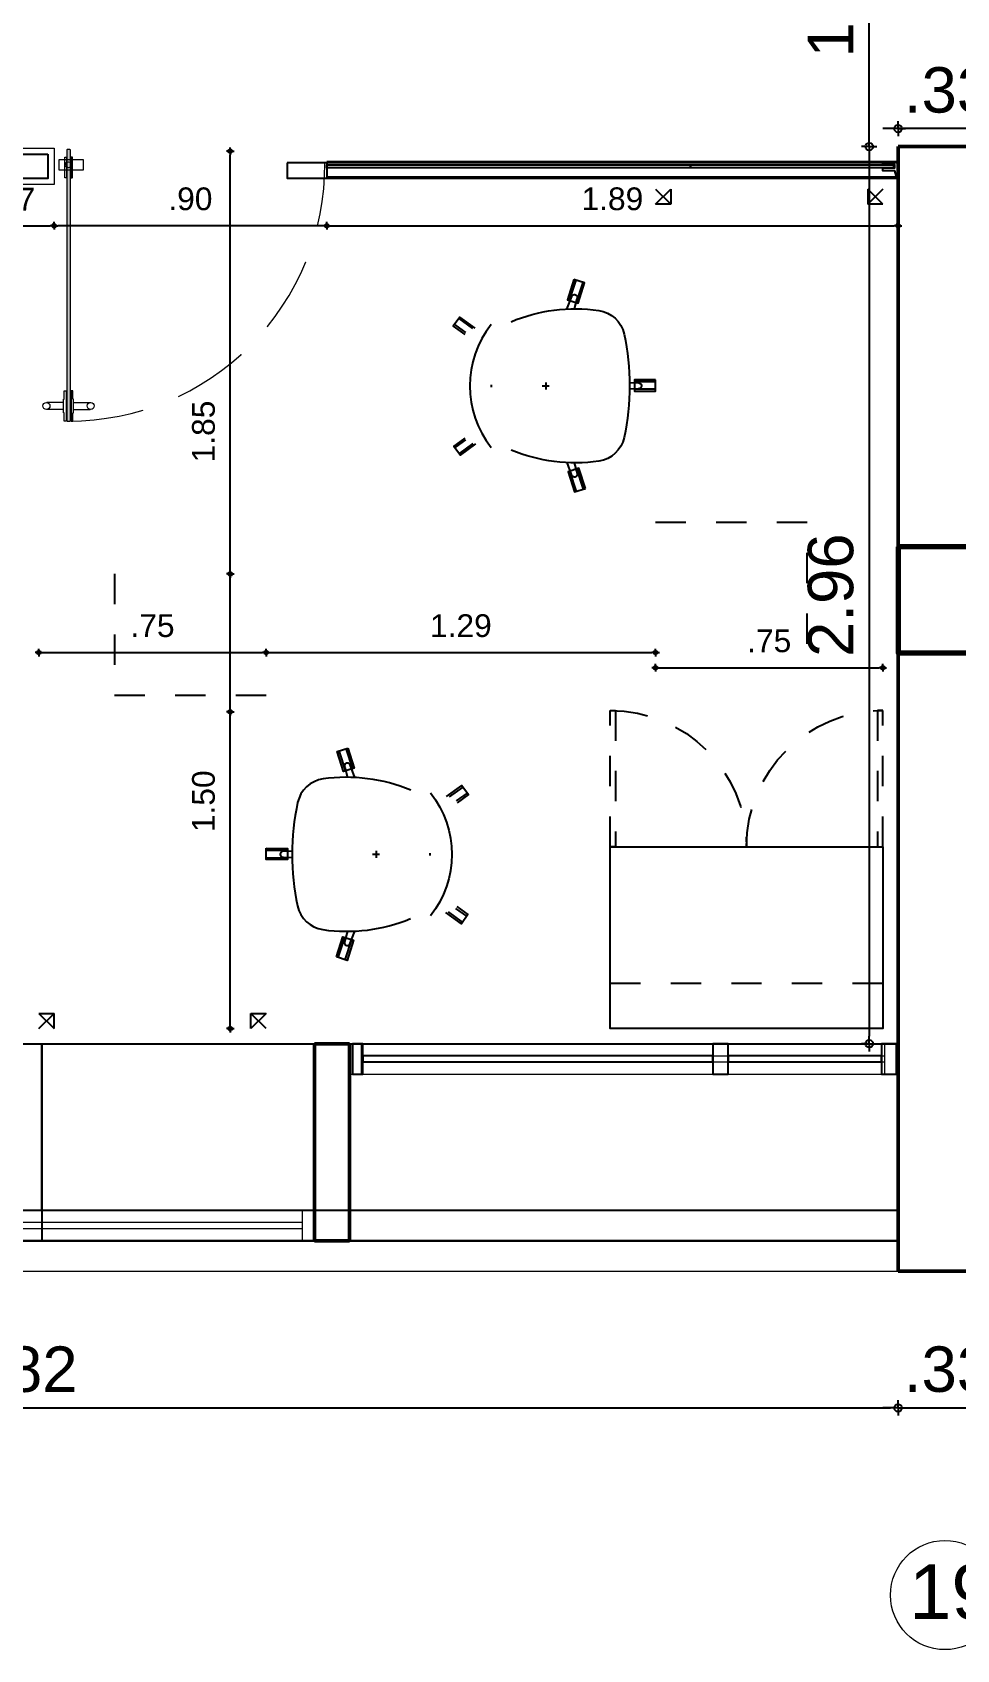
# Model space of a CAD drawing. Header units: millimetres. Extents: x -38 to 179, y -2 to 69.
# Drawn here: x 22.31 to 25.36, y 12.65 to 17.98 of the extents above; entities that cross this region are included whole.
import ezdxf

# ---------------------------------------------------------------- set-up
doc = ezdxf.new("R2010")
doc.units = ezdxf.units.MM
doc.linetypes.add('HIDDEN', pattern=[0.375, 0.25, -0.125])
doc.linetypes.add('HIDDEN2', pattern=[0.1875, 0.125, -0.0625])
doc.layers.get('0').update_dxf_attribs({"color": 255})
for name, color, linetype in [('0.00', 8, 'Continuous'), ('0.05', 6, 'Continuous'), ('A_MOBILIARIO', 6, 'Continuous'), ('X_COTAS100', 6, 'Continuous'), ('X_COTAS50', 6, 'Continuous')]:
    doc.layers.add(name, color=color, linetype=linetype)
for name, color, linetype, lineweight in [('0.20', 3, 'Continuous', 20), ('02 AZUL', 5, 'Continuous', 5), ('05 MAGENTA', 6, 'Continuous', 30), ('06 ROJO', 1, 'Continuous', 50), ('09 LETRA  EJES', 1, 'Continuous', 50), ('10 CIRCULO EJES', 5, 'Continuous', 15), ('12 COLUMNAS', 4, 'Continuous', 70), ('14 ANTEPECHO', 3, 'Continuous', 15), ('15 DIVISIONES LIVS', 3, 'Continuous', 15), ('A_MUEBLES FIJOS', 6, 'Continuous', 5)]:
    doc.layers.add(name, color=color, linetype=linetype, lineweight=lineweight)
doc.styles.get("Standard").update_dxf_attribs({"font": 'arial.ttf'})
doc.styles.add('UNAL PLANEACION', font='arial.ttf')
doc.dimstyles.new('COTAS 100', dxfattribs={"dimscale": 100, "dimtxt": 0.0015, "dimasz": 0.00025, "dimexe": 0, "dimexo": 0.00025, "dimgap": 0.0005, "dimtad": 1, "dimzin": 4, "dimdsep": 46, "dimtxsty": 'UNAL PLANEACION', "dimblk": 'DIMBLK', "dimcen": 1, "dimse1": 1, "dimse2": 1, "dimclrd": 8, "dimclre": 8, "dimclrt": 256, "dimadec": 0, "dimazin": 1, "dimtfac": 1, "dimtix": 1, "dimtmove": 2, "dimatfit": 0, "dimldrblk": 'INDICE', "dimfxl": 1, "dimtolj": 1, "dimtzin": 0, "dimarcsym": 0})
doc.dimstyles.new('COTAS 50', dxfattribs={"dimscale": 50, "dimtxt": 0.0015, "dimasz": 0.00025, "dimexe": 0, "dimexo": 0.00025, "dimgap": 0.001, "dimtad": 1, "dimzin": 4, "dimdsep": 46, "dimtxsty": 'UNAL PLANEACION', "dimblk": 'DIMBLK', "dimcen": 1, "dimse1": 1, "dimse2": 1, "dimclrd": 8, "dimclre": 8, "dimclrt": 256, "dimadec": 0, "dimazin": 1, "dimtfac": 1, "dimtix": 1, "dimtmove": 2, "dimatfit": 0, "dimldrblk": 'INDICE', "dimfxl": 1, "dimtolj": 1, "dimtzin": 0, "dimarcsym": 0})

# ---------------------------------------------------------------- blocks, each defined once
blk = doc.blocks.new('DIMBLK')
for q in [(-1, 0), (0, 1), (1, 0), (0, -1)]:
    blk.add_line((0, 0), q)
blk.add_circle((0, 0), 0.5)
blk = doc.blocks.new('*D119')
at = {"layer": 'Defpoints', "color": 0, "transparency": 16777216}
for p in [(25.1624, 17.6075), (25.0673, 14.6475), (25.1624, 14.6475)]:
    blk.add_point(p, dxfattribs=at)
at = {"layer": 'X_COTAS100', "color": 8, "lineweight": -2, "transparency": 16777216}
blk.add_line((25.0673, 17.5825), (25.0673, 14.6725), dxfattribs=at)
at = {"layer": 'X_COTAS100', "color": 8, "lineweight": -2, "transparency": 16777216, "xscale": 0.025, "yscale": 0.025, "zscale": 0.025}
for p, rotation in [((25.0673, 17.6075), 90), ((25.0673, 14.6475), 270)]:
    blk.add_blockref('DIMBLK', p, dxfattribs=dict(at, rotation=rotation))
at = {"layer": 'X_COTAS100', "transparency": 16777216, "insert": (24.9407, 16.1275), "char_height": 0.15, "attachment_point": 5, "rotation": 90, "style": 'UNAL PLANEACION'}
blk.add_mtext('\\A1;2.96', dxfattribs=at)
blk = doc.blocks.new('INDICE')
blk.add_line((-0.17, 0), (-1.17, 0))
blk.add_lwpolyline([(-0.52, 0.87), (-0.38, 0.93), (0, 0), (-0.38, -0.93), (-0.52, -0.87), (-0.17, 0)], close=True)
blk = doc.blocks.new('*D120')
at = {"layer": 'Defpoints', "color": 0, "transparency": 16777216}
for p in [(25.0673, 18.6025), (25.3274, 18.6025), (25.3274, 17.6075)]:
    blk.add_point(p, dxfattribs=at)
at = {"layer": 'X_COTAS100', "color": 8, "lineweight": -2, "transparency": 16777216}
blk.add_line((25.0673, 17.6325), (25.0673, 18.5775), dxfattribs=at)
at = {"layer": 'X_COTAS100', "color": 8, "lineweight": -2, "transparency": 16777216, "xscale": 0.025, "yscale": 0.025, "zscale": 0.025}
for p, rotation in [((25.0673, 18.6025), 90), ((25.0673, 17.6075), 270)]:
    blk.add_blockref('DIMBLK', p, dxfattribs=dict(at, rotation=rotation))
at = {"layer": 'X_COTAS100', "transparency": 16777216, "insert": (24.9407, 18.105), "char_height": 0.15, "attachment_point": 5, "rotation": 90, "style": 'UNAL PLANEACION'}
blk.add_mtext('\\A1;1.00', dxfattribs=at)
blk = doc.blocks.new('*D121')
at = {"layer": 'Defpoints', "color": 0, "transparency": 16777216}
for p in [(25.1624, 17.6669), (25.1624, 17.6075), (25.4924, 17.6075)]:
    blk.add_point(p, dxfattribs=at)
at = {"layer": 'X_COTAS100', "color": 8, "lineweight": -2, "transparency": 16777216}
for p, q in [((25.1374, 17.6669), (25.1124, 17.6669)), ((25.4924, 17.6669), (25.1624, 17.6669)), ((25.5174, 17.6669), (25.5424, 17.6669))]:
    blk.add_line(p, q, dxfattribs=at)
at = {"layer": 'X_COTAS100', "color": 8, "lineweight": -2, "transparency": 16777216, "xscale": 0.025, "yscale": 0.025, "zscale": 0.025}
blk.add_blockref('DIMBLK', (25.1624, 17.6669), dxfattribs=at)
at = {"layer": 'X_COTAS100', "color": 8, "lineweight": -2, "transparency": 16777216, "xscale": 0.025, "yscale": 0.025, "zscale": 0.025, "rotation": 180}
blk.add_blockref('DIMBLK', (25.4924, 17.6669), dxfattribs=at)
at = {"layer": 'X_COTAS100', "transparency": 16777216, "insert": (25.3274, 17.7935), "char_height": 0.15, "attachment_point": 5, "style": 'UNAL PLANEACION'}
blk.add_mtext('\\A1;.33', dxfattribs=at)
blk = doc.blocks.new('*D75')
at = {"layer": 'Defpoints', "color": 0, "transparency": 16777216}
for p in [(19.3404, 14.1016), (25.1624, 14.1016), (25.1624, 13.4463)]:
    blk.add_point(p, dxfattribs=at)
at = {"layer": 'X_COTAS100', "color": 8, "lineweight": -2, "transparency": 16777216}
blk.add_line((19.3654, 13.4463), (25.1374, 13.4463), dxfattribs=at)
at = {"layer": 'X_COTAS100', "color": 8, "lineweight": -2, "transparency": 16777216, "xscale": 0.025, "yscale": 0.025, "zscale": 0.025, "rotation": 180}
blk.add_blockref('DIMBLK', (19.3404, 13.4463), dxfattribs=at)
at = {"layer": 'X_COTAS100', "color": 8, "lineweight": -2, "transparency": 16777216, "xscale": 0.025, "yscale": 0.025, "zscale": 0.025}
blk.add_blockref('DIMBLK', (25.1624, 13.4463), dxfattribs=at)
at = {"layer": 'X_COTAS100', "transparency": 16777216, "insert": (22.2514, 13.5729), "char_height": 0.15, "attachment_point": 5, "style": 'UNAL PLANEACION'}
blk.add_mtext('\\A1;5.82', dxfattribs=at)
blk = doc.blocks.new('*D76')
at = {"layer": 'Defpoints', "color": 0, "transparency": 16777216}
for p in [(25.1624, 13.8975), (25.4924, 13.8975), (25.4924, 13.4463)]:
    blk.add_point(p, dxfattribs=at)
at = {"layer": 'X_COTAS100', "color": 8, "lineweight": -2, "transparency": 16777216}
for p, q in [((25.1374, 13.4463), (25.1124, 13.4463)), ((25.1624, 13.4463), (25.4924, 13.4463)), ((25.5174, 13.4463), (25.5424, 13.4463))]:
    blk.add_line(p, q, dxfattribs=at)
at = {"layer": 'X_COTAS100', "color": 8, "lineweight": -2, "transparency": 16777216, "xscale": 0.025, "yscale": 0.025, "zscale": 0.025}
blk.add_blockref('DIMBLK', (25.1624, 13.4463), dxfattribs=at)
at = {"layer": 'X_COTAS100', "color": 8, "lineweight": -2, "transparency": 16777216, "xscale": 0.025, "yscale": 0.025, "zscale": 0.025, "rotation": 180}
blk.add_blockref('DIMBLK', (25.4924, 13.4463), dxfattribs=at)
at = {"layer": 'X_COTAS100', "transparency": 16777216, "insert": (25.3274, 13.573), "char_height": 0.15, "attachment_point": 5, "style": 'UNAL PLANEACION'}
blk.add_mtext('\\A1;.33', dxfattribs=at)
blk = doc.blocks.new('MB-ET-150x75')
at = {"layer": 'A_MOBILIARIO', "color": 9, "linetype": 'HIDDEN2', "ltscale": 0.1, "true_color": 0xc7c8ca}
for points in [[(1.45, 0.75), (1.45, 0.7)], [(1.5, 0.75), (1.45, 0.7)], [(1.45, 0.75), (1.5, 0.7)], [(1.5, 0.7), (1.45, 0.7)], [(1.45, 0.05), (1.45, 0)], [(1.5, 0.05), (1.45, 0.05)], [(1.5, 0), (1.45, 0.05)], [(1.45, 0), (1.5, 0.05)]]:
    blk.add_lwpolyline(points, dxfattribs=at)
at = {"layer": 'A_MOBILIARIO', "color": 252, "linetype": 'HIDDEN2', "ltscale": 0.25}
blk.add_lwpolyline([(0, 0.5), (0.4, 0.5), (0.4, 0)], dxfattribs=at)
blk = doc.blocks.new('MB-SO-PM')
at = {"layer": 'A_MOBILIARIO', "color": 252, "ltscale": 0.1}
for points in [[(-0.1721, 0.2665), (-0.199, 0.3035), (-0.229, 0.2816), (-0.1916, 0.2302)], [(-0.2238, 0.2854), (-0.1902, 0.2392)], [(-0.2042, 0.2997), (-0.1782, 0.2639)], [(0.1905, 0.2326), (0.2271, 0.283), (0.1971, 0.3049), (0.1699, 0.2674)], [(0.2023, 0.3011), (0.176, 0.2649)], [(0.2219, 0.2868), (0.1892, 0.2417)], [(-0.3481, -0.1016), (-0.2815, -0.0799)], [(-0.3406, -0.1247), (-0.274, -0.103)], [(0.3414, -0.1224), (0.2748, -0.1008)], [(0.3488, -0.0994), (0.2822, -0.0778)], [(-0.0109, -0.3625), (-0.011, -0.2925)], [(0.0133, -0.3625), (0.0133, -0.2925)]]:
    blk.add_lwpolyline(points, dxfattribs=at)
at = {"layer": 'A_MOBILIARIO'}
for points in [[(-0.0041, 0.1789, -0.001549), (0.0035, 0.1789, -0.001549)], [(0.2116, 0.1144, -0.134915), (0.2486, -0.1748, -0.313815), (0.1708, -0.2585, -0.106624), (-0.1704, -0.2589, -0.313815), (-0.2484, -0.1754, -0.134915), (-0.2121, 0.1139)]]:
    blk.add_lwpolyline(points, format="xyb", dxfattribs=at)
for points in [[(0.0115, 0), (-0.0115, 0)], [(0, 0.0115), (0, -0.0115)]]:
    blk.add_lwpolyline(points, dxfattribs=at)
at = {"layer": 'A_MOBILIARIO', "color": 252, "ltscale": 0.1}
for points in [[(-0.3386, -0.1308), (-0.272, -0.1091), (-0.2835, -0.0738), (-0.3501, -0.0955)], [(0.3508, -0.0932), (0.2842, -0.0716), (0.2728, -0.1069), (0.3394, -0.1285)], [(0.0198, -0.3625), (0.0197, -0.2925), (-0.0174, -0.2925), (-0.0174, -0.3625)]]:
    blk.add_lwpolyline(points, close=True, dxfattribs=at)
for points in [[(-0.254, -0.0943), (-0.289, -0.1039, -1.057066), (-0.293, -0.0853), (-0.2534, -0.0704)], [(0.2534, -0.0702), (0.2949, -0.0858, -1.057066), (0.2872, -0.1032), (0.254, -0.0941)], [(0.0109, -0.2768), (0.0096, -0.3069, -1.057066), (-0.0095, -0.305), (-0.0107, -0.2768)]]:
    blk.add_lwpolyline(points, format="xyb", dxfattribs=at)
blk.add_arc((0, -0.0762), 0.3267, 51.6831, 128.4484, dxfattribs=at)
blk = doc.blocks.new('*U12')
at = {"layer": 'A_MOBILIARIO'}
blk.add_lwpolyline([(0, 0), (0.9, 0), (0.9, 0.6), (0, 0.6)], close=True, dxfattribs=at)
at = {"layer": 'A_MOBILIARIO', "linetype": 'HIDDEN', "ltscale": 0.1}
blk.add_lwpolyline([(0, 0.45), (0.9, 0.45)], dxfattribs=at)
at = {"layer": 'A_MOBILIARIO', "color": 252, "linetype": 'HIDDEN', "ltscale": 0.1}
for points in [[(0, 0), (0, -0.45), (0.018, -0.45), (0.018, 0)], [(0.9, 0), (0.9, -0.45), (0.882, -0.45), (0.882, 0)]]:
    blk.add_lwpolyline(points, close=True, dxfattribs=at)
at = {"layer": 'A_MOBILIARIO', "color": 252, "linetype": 'HIDDEN2'}
for centre, start, end in [((0, 0), 270, 0), ((0.9, 0), 180, 270)]:
    blk.add_arc(centre, 0.45, start, end, dxfattribs=at)
blk = doc.blocks.new('*D94')
at = {"layer": 'Defpoints', "color": 0, "transparency": 16777216}
for p in [(23.0774, 15.9382), (22.3274, 15.7425), (23.0774, 15.7425)]:
    blk.add_point(p, dxfattribs=at)
at = {"layer": 'X_COTAS50', "color": 8, "lineweight": -2, "transparency": 16777216}
blk.add_line((22.3399, 15.9382), (23.0649, 15.9382), dxfattribs=at)
at = {"layer": 'X_COTAS50', "color": 8, "lineweight": -2, "transparency": 16777216, "xscale": 0.0125, "yscale": 0.0125, "zscale": 0.0125, "rotation": 180}
blk.add_blockref('DIMBLK', (22.3274, 15.9382), dxfattribs=at)
at = {"layer": 'X_COTAS50', "color": 8, "lineweight": -2, "transparency": 16777216, "xscale": 0.0125, "yscale": 0.0125, "zscale": 0.0125}
blk.add_blockref('DIMBLK', (23.0774, 15.9382), dxfattribs=at)
at = {"layer": 'X_COTAS50', "transparency": 16777216, "insert": (22.7024, 16.0264), "char_height": 0.075, "attachment_point": 5, "style": 'UNAL PLANEACION'}
blk.add_mtext('\\A1;.75', dxfattribs=at)
blk = doc.blocks.new('*D95')
at = {"layer": 'Defpoints', "color": 0, "transparency": 16777216}
for p in [(24.3624, 16.0175), (24.3624, 15.9382), (23.0774, 15.7425)]:
    blk.add_point(p, dxfattribs=at)
at = {"layer": 'X_COTAS50', "color": 8, "lineweight": -2, "transparency": 16777216}
blk.add_line((23.0899, 15.9382), (24.3499, 15.9382), dxfattribs=at)
at = {"layer": 'X_COTAS50', "color": 8, "lineweight": -2, "transparency": 16777216, "xscale": 0.0125, "yscale": 0.0125, "zscale": 0.0125, "rotation": 180}
blk.add_blockref('DIMBLK', (23.0774, 15.9382), dxfattribs=at)
at = {"layer": 'X_COTAS50', "color": 8, "lineweight": -2, "transparency": 16777216, "xscale": 0.0125, "yscale": 0.0125, "zscale": 0.0125}
blk.add_blockref('DIMBLK', (24.3624, 15.9382), dxfattribs=at)
at = {"layer": 'X_COTAS50', "transparency": 16777216, "insert": (23.7199, 16.0265), "char_height": 0.075, "attachment_point": 5, "style": 'UNAL PLANEACION'}
blk.add_mtext('\\A1;1.29', dxfattribs=at)
blk = doc.blocks.new('*D96')
at = {"layer": 'Defpoints', "color": 0, "transparency": 16777216}
for p in [(24.3624, 15.9675), (25.1124, 15.9675), (25.1124, 15.8882)]:
    blk.add_point(p, dxfattribs=at)
at = {"layer": 'X_COTAS50', "color": 8, "lineweight": -2, "transparency": 16777216}
blk.add_line((24.3749, 15.8882), (25.0999, 15.8882), dxfattribs=at)
at = {"layer": 'X_COTAS50', "color": 8, "lineweight": -2, "transparency": 16777216, "xscale": 0.0125, "yscale": 0.0125, "zscale": 0.0125, "rotation": 180}
blk.add_blockref('DIMBLK', (24.3624, 15.8882), dxfattribs=at)
at = {"layer": 'X_COTAS50', "color": 8, "lineweight": -2, "transparency": 16777216, "xscale": 0.0125, "yscale": 0.0125, "zscale": 0.0125}
blk.add_blockref('DIMBLK', (25.1124, 15.8882), dxfattribs=at)
at = {"layer": 'X_COTAS50', "transparency": 16777216, "insert": (24.7374, 15.9764), "char_height": 0.075, "attachment_point": 5, "style": 'UNAL PLANEACION'}
blk.add_mtext('\\A1;.75', dxfattribs=at)
blk = doc.blocks.new('*D97')
at = {"layer": 'Defpoints', "color": 0, "transparency": 16777216}
for p in [(22.9591, 16.1975), (23.0774, 16.1975), (23.0774, 14.6975)]:
    blk.add_point(p, dxfattribs=at)
at = {"layer": 'X_COTAS50', "color": 8, "lineweight": -2, "transparency": 16777216}
blk.add_line((22.9591, 14.71), (22.9591, 16.185), dxfattribs=at)
at = {"layer": 'X_COTAS50', "color": 8, "lineweight": -2, "transparency": 16777216, "xscale": 0.0125, "yscale": 0.0125, "zscale": 0.0125}
for p, rotation in [((22.9591, 16.1975), 90), ((22.9591, 14.6975), 270)]:
    blk.add_blockref('DIMBLK', p, dxfattribs=dict(at, rotation=rotation))
at = {"layer": 'X_COTAS50', "transparency": 16777216, "insert": (22.8709, 15.4475), "char_height": 0.075, "attachment_point": 5, "rotation": 90, "style": 'UNAL PLANEACION'}
blk.add_mtext('\\A1;1.50', dxfattribs=at)
blk = doc.blocks.new('*D98')
at = {"layer": 'Defpoints', "color": 0, "transparency": 16777216}
for p in [(22.9591, 17.5925), (23.2774, 17.5925), (23.0774, 15.7425)]:
    blk.add_point(p, dxfattribs=at)
at = {"layer": 'X_COTAS50', "color": 8, "lineweight": -2, "transparency": 16777216}
blk.add_line((22.9591, 15.755), (22.9591, 17.58), dxfattribs=at)
at = {"layer": 'X_COTAS50', "color": 8, "lineweight": -2, "transparency": 16777216, "xscale": 0.0125, "yscale": 0.0125, "zscale": 0.0125}
for p, rotation in [((22.9591, 17.5925), 90), ((22.9591, 15.7425), 270)]:
    blk.add_blockref('DIMBLK', p, dxfattribs=dict(at, rotation=rotation))
at = {"layer": 'X_COTAS50', "transparency": 16777216, "insert": (22.8709, 16.6675), "char_height": 0.075, "attachment_point": 5, "rotation": 90, "style": 'UNAL PLANEACION'}
blk.add_mtext('\\A1;1.85', dxfattribs=at)
blk = doc.blocks.new('*D109')
at = {"layer": 'Defpoints', "color": 0, "transparency": 16777216}
for p in [(23.2774, 17.5675), (25.1624, 17.5075), (25.1624, 17.3464)]:
    blk.add_point(p, dxfattribs=at)
at = {"layer": 'X_COTAS50', "color": 8, "lineweight": -2, "transparency": 16777216}
blk.add_line((23.2899, 17.3464), (25.1499, 17.3464), dxfattribs=at)
at = {"layer": 'X_COTAS50', "color": 8, "lineweight": -2, "transparency": 16777216, "xscale": 0.0125, "yscale": 0.0125, "zscale": 0.0125, "rotation": 180}
blk.add_blockref('DIMBLK', (23.2774, 17.3464), dxfattribs=at)
at = {"layer": 'X_COTAS50', "color": 8, "lineweight": -2, "transparency": 16777216, "xscale": 0.0125, "yscale": 0.0125, "zscale": 0.0125}
blk.add_blockref('DIMBLK', (25.1624, 17.3464), dxfattribs=at)
at = {"layer": 'X_COTAS50', "transparency": 16777216, "insert": (24.2199, 17.4347), "char_height": 0.075, "attachment_point": 5, "style": 'UNAL PLANEACION'}
blk.add_mtext('\\A1;1.89', dxfattribs=at)
blk = doc.blocks.new('*D110')
at = {"layer": 'Defpoints', "color": 0, "transparency": 16777216}
for p in [(22.3774, 17.5175), (23.2774, 17.5425), (22.3774, 17.3464)]:
    blk.add_point(p, dxfattribs=at)
at = {"layer": 'X_COTAS50', "color": 8, "lineweight": -2, "transparency": 16777216}
blk.add_line((23.2649, 17.3464), (22.3899, 17.3464), dxfattribs=at)
at = {"layer": 'X_COTAS50', "color": 8, "lineweight": -2, "transparency": 16777216, "xscale": 0.0125, "yscale": 0.0125, "zscale": 0.0125, "rotation": 180}
blk.add_blockref('DIMBLK', (22.3774, 17.3464), dxfattribs=at)
at = {"layer": 'X_COTAS50', "color": 8, "lineweight": -2, "transparency": 16777216, "xscale": 0.0125, "yscale": 0.0125, "zscale": 0.0125}
blk.add_blockref('DIMBLK', (23.2774, 17.3464), dxfattribs=at)
at = {"layer": 'X_COTAS50', "transparency": 16777216, "insert": (22.8274, 17.4347), "char_height": 0.075, "attachment_point": 5, "style": 'UNAL PLANEACION'}
blk.add_mtext('\\A1;.90', dxfattribs=at)
blk = doc.blocks.new('*D113')
at = {"layer": 'Defpoints', "color": 0, "transparency": 16777216}
for p in [(22.1079, 17.5675), (22.3774, 17.5675), (22.3774, 17.3464)]:
    blk.add_point(p, dxfattribs=at)
at = {"layer": 'X_COTAS50', "color": 8, "lineweight": -2, "transparency": 16777216}
blk.add_line((22.1204, 17.3464), (22.3649, 17.3464), dxfattribs=at)
at = {"layer": 'X_COTAS50', "color": 8, "lineweight": -2, "transparency": 16777216, "xscale": 0.0125, "yscale": 0.0125, "zscale": 0.0125, "rotation": 180}
blk.add_blockref('DIMBLK', (22.1079, 17.3464), dxfattribs=at)
at = {"layer": 'X_COTAS50', "color": 8, "lineweight": -2, "transparency": 16777216, "xscale": 0.0125, "yscale": 0.0125, "zscale": 0.0125}
blk.add_blockref('DIMBLK', (22.3774, 17.3464), dxfattribs=at)
at = {"layer": 'X_COTAS50', "transparency": 16777216, "insert": (22.2426, 17.434), "char_height": 0.075, "attachment_point": 5, "style": 'UNAL PLANEACION'}
blk.add_mtext('\\A1;.27', dxfattribs=at)
blk = doc.blocks.new('PUERTA VIDRIO ABI')
at = {"true_color": 0xc7c8ca, "transparency": 33554687}
h = blk.add_hatch(color=9, dxfattribs=at)
h.dxf.hatch_style = 1
h.paths.add_polyline_path([(98280.3117, 103097.7468), (98280.3117, 103096.8526), (98280.3128, 103096.8515), (98280.3219, 103096.8515), (98280.3231, 103096.8526), (98280.3231, 103097.7468), (98280.3219, 103097.7479), (98280.3128, 103097.7479)])
at = {"color": 136, "linetype": 'ByBlock'}
for p, q in [((98280.3048, 103097.7223), (98280.3054, 103097.7229)), ((98280.3048, 103097.7223), (98280.3054, 103097.7229)), ((98280.3048, 103097.655), (98280.3048, 103097.7223)), ((98280.3048, 103097.6551), (98280.3048, 103097.7223)), ((98280.3054, 103097.7229), (98280.3105, 103097.7229)), ((98280.3054, 103097.7229), (98280.3105, 103097.7229)), ((98280.3105, 103097.7229), (98280.3105, 103097.6545)), ((98280.3105, 103097.7229), (98280.3105, 103097.6545)), ((98280.3117, 103097.7206), (98280.3105, 103097.7206)), ((98280.3242, 103097.7206), (98280.3231, 103097.7206)), ((98280.3231, 103097.7206), (98280.3242, 103097.7206)), ((98280.3293, 103097.7229), (98280.3242, 103097.7229)), ((98280.3242, 103097.7229), (98280.3242, 103097.6545)), ((98280.3293, 103097.7229), (98280.3242, 103097.7229)), ((98280.3242, 103097.7229), (98280.3242, 103097.6545)), ((98280.3299, 103097.7223), (98280.3293, 103097.7229)), ((98280.3299, 103097.7223), (98280.3293, 103097.7229)), ((98280.3299, 103097.655), (98280.3299, 103097.7223)), ((98280.3299, 103097.6551), (98280.3299, 103097.7223)), ((98280.3054, 103097.6545), (98280.3048, 103097.6551)), ((98280.3054, 103097.6545), (98280.3048, 103097.655)), ((98280.3105, 103097.6545), (98280.3054, 103097.6545)), ((98280.3105, 103097.6545), (98280.3054, 103097.6545)), ((98280.3117, 103097.6568), (98280.3105, 103097.6568)), ((98280.3242, 103097.6568), (98280.3231, 103097.6568)), ((98280.3231, 103097.6568), (98280.3242, 103097.6568)), ((98280.3242, 103097.6545), (98280.3293, 103097.6545)), ((98280.3242, 103097.6545), (98280.3293, 103097.6545)), ((98280.3293, 103097.6545), (98280.3299, 103097.6551)), ((98280.3293, 103097.6545), (98280.3299, 103097.655))]:
    blk.add_line(p, q, dxfattribs=at)
blk.add_lwpolyline([(98280.2867, 103097.6797), (98280.2867, 103097.7148), (98280.3651, 103097.7148), (98280.3651, 103097.6797)], close=True, dxfattribs=at)
at = {"color": 0, "linetype": 'ByBlock'}
for points in [[(98280.3117, 103097.7468), (98280.3117, 103096.8526), (98280.3128, 103096.8515), (98280.3219, 103096.8515), (98280.3231, 103096.8526), (98280.3231, 103097.7468), (98280.3219, 103097.7479), (98280.3128, 103097.7479)], [(98280.3094, 103096.8516), (98280.3032, 103096.8516), (98280.3032, 103096.8788), (98280.301, 103096.8788), (98280.301, 103096.9244), (98280.3032, 103096.9244), (98280.3032, 103096.9516), (98280.3094, 103096.9516), (98280.3094, 103096.8674)], [(98280.3253, 103096.8516), (98280.3315, 103096.8516), (98280.3315, 103096.8788), (98280.3337, 103096.8788), (98280.3337, 103096.9244), (98280.3315, 103096.9244), (98280.3315, 103096.9516), (98280.3253, 103096.9516), (98280.3253, 103096.8674)]]:
    blk.add_lwpolyline(points, close=True, dxfattribs=at)
for points in [[(98280.301, 103096.9131), (98280.2454, 103096.9131)], [(98280.3337, 103096.9131), (98280.3893, 103096.9131)], [(98280.301, 103096.8903), (98280.246, 103096.8903)], [(98280.3337, 103096.8903), (98280.3887, 103096.8903)]]:
    blk.add_lwpolyline(points, dxfattribs=at)
at = {"color": 136, "linetype": 'ByBlock'}
blk.add_circle((98280.3174, 103097.6972), 0.01, dxfattribs=at)
at = {"color": 0, "linetype": 'ByBlock'}
for centre in [(98280.2443, 103096.9016), (98280.3904, 103096.9016)]:
    blk.add_circle(centre, 0.0115, dxfattribs=at)
at = {"color": 8, "linetype": 'HIDDEN'}
blk.add_arc((98280.3174, 103097.6972), 0.8457, 270, 0.3097, dxfattribs=at)
blk = doc.blocks.new('*U17')
at = {"layer": '0.00'}
blk.add_lwpolyline([(0.1, 0.02), (0.02, 0.02), (0.02, 0.2495), (0.1, 0.2495)], close=True, dxfattribs=at)
at = {"layer": '0.20'}
blk.add_lwpolyline([(0.12, 0), (0, 0), (0, 0.2695), (0.12, 0.2695)], close=True, dxfattribs=at)
blk = doc.blocks.new('mampf')
at = {"layer": '0.05', "color": 150, "elevation": -0.01}
blk.add_lwpolyline([(-1.5989, -0.02), (-1.5989, 0.03), (0.4157, 0.03), (0.4157, -0.02)], close=True, dxfattribs=at)
blk = doc.blocks.new('ventana fachada uriel gran')
at = {"color": 3}
for points in [[(-0.055, 0.65), (-0.0053, 0.65), (-0.0053, 0.55), (-0.055, 0.55)], [(0.501, 0.65), (0.551, 0.65), (0.551, 0.55), (0.501, 0.55)], [(1.706, 0.65), (1.74, 0.65), (1.74, 0.55), (1.706, 0.55)], [(-0.0053, 0.61), (0.501, 0.61), (0.501, 0.59), (-0.0053, 0.59)], [(0.551, 0.61), (1.706, 0.61), (1.706, 0.59), (0.551, 0.59)]]:
    blk.add_lwpolyline(points, close=True, dxfattribs=at)
blk = doc.blocks.new('ventanas complet onci')
at = {"color": 3, "xscale": -1}
blk.add_blockref('ventana fachada uriel gran', (-4.385, 0, -1.48), dxfattribs=at)

msp = doc.modelspace()

# ---------------------------------------------------------------- linework, layer by layer
for points in [[(25.1624, 13.9975), (19.3424, 13.9975), (19.3424, 14.6475), (25.1624, 14.6475)], [(22.1674, 14.6475), (22.3374, 14.6475), (22.3374, 13.9975), (22.1674, 13.9975)], [(23.2374, 14.6475), (23.3524, 14.6475), (23.3524, 13.9975), (23.2374, 13.9975)], [(19.3404, 13.9975), (25.1624, 13.9975), (25.1624, 14.0975), (19.3404, 14.0975)]]:
    msp.add_lwpolyline(points, close=True)
at = {"layer": '0.05', "color": 150}
for points in [[(23.2779, 17.5575), (23.2779, 17.5075), (25.1624, 17.5075), (25.1624, 17.5575)], [(25.1124, 17.5575), (25.1624, 17.5575), (25.1624, 17.5075), (25.1574, 17.5075), (25.1524, 17.5275), (25.1124, 17.5275), (25.1124, 17.5375), (25.1524, 17.5375), (25.1524, 17.5475), (25.1124, 17.5475)]]:
    msp.add_lwpolyline(points, close=True, dxfattribs=at)
at = {"layer": '0.05', "color": 6}
for points in [[(24.4779, 17.5375), (23.2779, 17.5375), (23.2779, 17.5475), (24.4779, 17.5475), (24.4779, 17.5375)], [(25.1473, 17.5375), (24.4779, 17.5375), (24.4779, 17.5475), (25.1473, 17.5475), (25.1473, 17.5375)]]:
    msp.add_lwpolyline(points, dxfattribs=at)
at = {"layer": '02 AZUL'}
for p, q in [((23.3924, 14.5475), (23.3924, 14.6475)), ((25.1189, 14.5475), (25.1189, 14.6475)), ((23.3924, 14.6075), (25.1189, 14.6075)), ((23.3924, 14.5875), (25.1189, 14.5875)), ((23.1974, 13.9975), (23.1974, 14.0975)), ((23.1974, 14.0575), (21.3074, 14.0575)), ((23.1974, 14.0375), (21.3074, 14.0375))]:
    msp.add_line(p, q, dxfattribs=at)
at = {"layer": '05 MAGENTA'}
msp.add_line((22.3374, 14.0975), (22.3374, 14.6475), dxfattribs=at)
at = {"layer": '06 ROJO'}
for p, q in [((25.1624, 15.7825), (25.1624, 17.6075)), ((25.1624, 17.6075), (25.4924, 17.6075)), ((25.1624, 13.8975), (25.1624, 15.9375)), ((23.2374, 14.6475), (23.3524, 14.6475)), ((23.2374, 13.9975), (23.2374, 14.6475)), ((23.3524, 13.9975), (23.3524, 14.6475)), ((23.2374, 13.9975), (23.3524, 13.9975)), ((25.1624, 13.8975), (25.4924, 13.8975))]:
    msp.add_line(p, q, dxfattribs=at)
at = {"layer": '10 CIRCULO EJES'}
msp.add_circle((25.3174, 12.8286), 0.18, dxfattribs=at)
at = {"layer": '12 COLUMNAS'}
msp.add_lwpolyline([(25.1624, 16.2875), (25.1624, 15.9375), (25.4924, 15.9375), (25.4924, 16.2875)], close=True, dxfattribs=at)
at = {"layer": '14 ANTEPECHO'}
for p, q in [((23.3524, 14.6475), (25.1624, 14.6475)), ((23.3524, 14.5475), (25.1624, 14.5475)), ((23.2374, 14.0975), (21.2674, 14.0975)), ((23.2374, 13.9975), (21.2674, 13.9975)), ((19.3424, 13.8975), (25.1624, 13.8975))]:
    msp.add_line(p, q, dxfattribs=at)
at = {"layer": '15 DIVISIONES LIVS'}
msp.add_line((21.2524, 14.6475), (23.2524, 14.6475), dxfattribs=at)

# ---------------------------------------------------------------- block references
at = {"xscale": -1, "rotation": 180}
msp.add_blockref('mampf', (24.7462, 17.5338, 0.01), dxfattribs=at)
at = {"color": 3}
msp.add_blockref('ventanas complet onci', (29.4874, 13.9975, 2.3), dxfattribs=at)
at = {"layer": '0.20', "rotation": 90}
msp.add_blockref('*U17', (22.3774, 17.4825), dxfattribs=at)
at = {"layer": 'A_MOBILIARIO', "xscale": -1}
for name, p, rotation in [('MB-ET-150x75', (24.3624, 15.9675), 270), ('MB-ET-150x75', (23.0774, 16.1975), 90), ('*U12', (24.2124, 15.2975), 180), ('MB-SO-PM', (23.4399, 15.2725), 270)]:
    msp.add_blockref(name, p, dxfattribs=dict(at, rotation=rotation))
at = {"layer": 'A_MOBILIARIO', "rotation": 90.00000000000001}
msp.add_blockref('MB-SO-PM', (23.9999, 16.8181), dxfattribs=at)
at = {"layer": 'A_MUEBLES FIJOS'}
msp.add_blockref('PUERTA VIDRIO ABI', (-98257.8918, -103080.1498), dxfattribs=at)

# ---------------------------------------------------------------- texts
at = {"layer": '09 LETRA  EJES', "insert": (25.1988, 12.9296), "char_height": 0.18, "width": 0.096169, "attachment_point": 1}
msp.add_mtext('19', dxfattribs=at)

# ---------------------------------------------------------------- dimensions: what is measured, and where the dimension line sits
at = {"layer": 'X_COTAS100'}
for base, p1, p2, picture, middle in [((25.0672517317, 18.6024571796), (25.3274049392, 17.6074571796), (25.3274049392, 18.6024571796), '*D120', (24.9406657835, 18.1049571796)), ((25.0673, 14.6475), (25.1624, 17.6075), (25.1624, 14.6475), '*D119', (24.9407, 16.1275))]:
    dim = msp.add_linear_dim(base=base, p1=p1, p2=p2, angle=90, dimstyle='COTAS 100', dxfattribs=at)
    dim.commit()
    dim.dimension.update_dxf_attribs({"geometry": picture, "text_midpoint": middle})
for base, p1, p2, picture, middle in [((25.1624, 17.6669), (25.4924, 17.6075), (25.1624, 17.6075), '*D121', (25.3274, 17.7935)), ((25.1624, 13.4463), (19.3404, 14.1016), (25.1624, 14.1016), '*D75', (22.2514, 13.5729)), ((25.4924, 13.4463), (25.1624, 13.8975), (25.4924, 13.8975), '*D76', (25.3274, 13.573))]:
    dim = msp.add_linear_dim(base=base, p1=p1, p2=p2, dimstyle='COTAS 100', dxfattribs=at)
    dim.commit()
    dim.dimension.update_dxf_attribs({"geometry": picture, "text_midpoint": middle})
at = {"layer": 'X_COTAS50'}
for base, p1, p2, picture, middle in [((22.3774, 17.3464), (22.1079, 17.5675), (22.3774, 17.5675), '*D113', (22.2426, 17.434)), ((25.1624049392, 17.3463937911), (23.2774049392, 17.5674571796), (25.1624049392, 17.5074571796), '*D109', (24.2199049392, 17.4346867652)), ((22.3774, 17.3464), (23.2774, 17.5425), (22.3774, 17.5175), '*D110', (22.8274, 17.4347)), ((23.0774, 15.9382), (22.3274, 15.7425), (23.0774, 15.7425), '*D94', (22.7024, 16.0264)), ((24.3624049392, 15.9382476889), (23.0774049392, 15.7424571796), (24.3624049392, 16.0174571796), '*D95', (23.7199049392, 16.026540663)), ((25.1124, 15.8882), (24.3624, 15.9675), (25.1124, 15.9675), '*D96', (24.7374, 15.9764))]:
    dim = msp.add_linear_dim(base=base, p1=p1, p2=p2, dimstyle='COTAS 50', dxfattribs=at)
    dim.commit()
    dim.dimension.update_dxf_attribs({"geometry": picture, "text_midpoint": middle})
for base, p1, p2, picture, middle in [((22.9591, 17.5925), (23.0774, 15.7425), (23.2774, 17.5925), '*D98', (22.8709, 16.6675)), ((22.9591, 16.1975), (23.0774, 14.6975), (23.0774, 16.1975), '*D97', (22.8709, 15.4475))]:
    dim = msp.add_linear_dim(base=base, p1=p1, p2=p2, angle=90, dimstyle='COTAS 50', dxfattribs=at)
    dim.commit()
    dim.dimension.update_dxf_attribs({"geometry": picture, "text_midpoint": middle})

doc.saveas('drawing.dxf')
